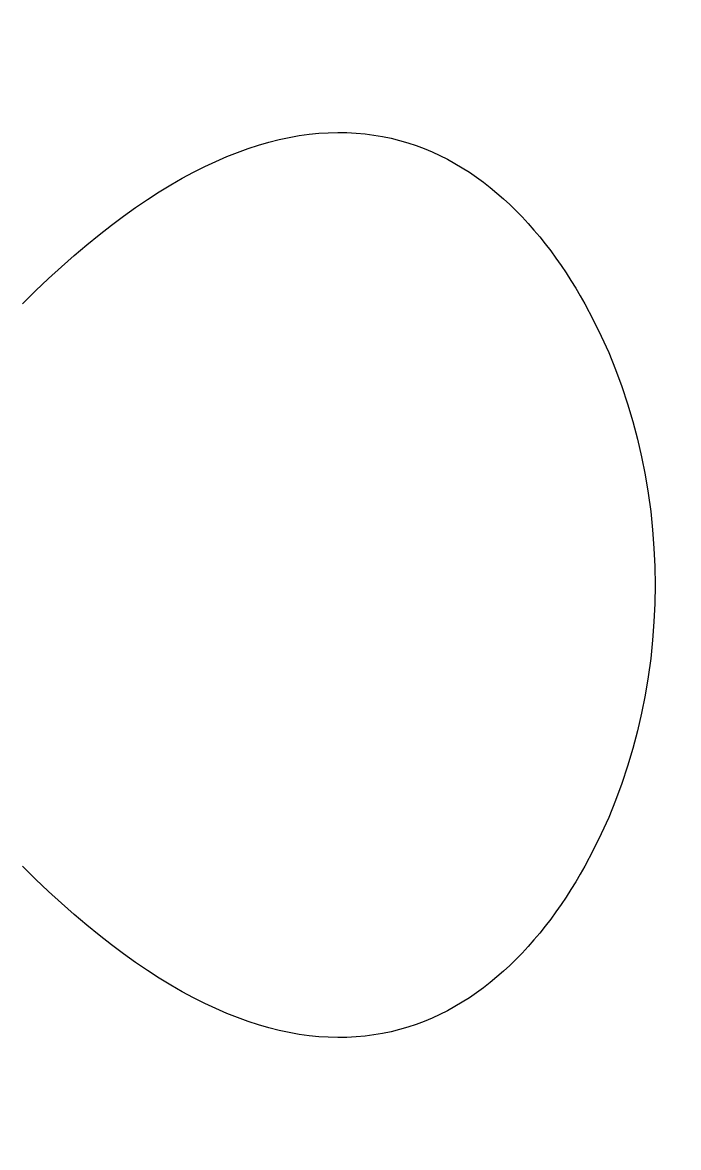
# Model space of a CAD drawing. Extents: x -5 to 6.7, y -10 to 10.
import ezdxf

# ---------------------------------------------------------------- set-up
doc = ezdxf.new("R2010")
doc.units = 0
doc.layers.add('s001-#def-active-grp', color=7, linetype='CONTINUOUS')

msp = doc.modelspace()

# ---------------------------------------------------------------- linework, layer by layer
at = {"layer": 's001-#def-active-grp', "color": 7, "linetype": 'CONTINUOUS', "lineweight": 30, "true_color": 0x000000}
for points in [[(-5, 5), (0, 10), (3.333, 8), (5, 5)], [(5, 5), (6.667, 2), (6.667, -2), (5, -5)], [(5, -5), (3.333, -8), (0, -10), (-5, -5)]]:
    msp.add_open_spline(points, degree=3, dxfattribs=at)

doc.saveas('drawing.dxf')
